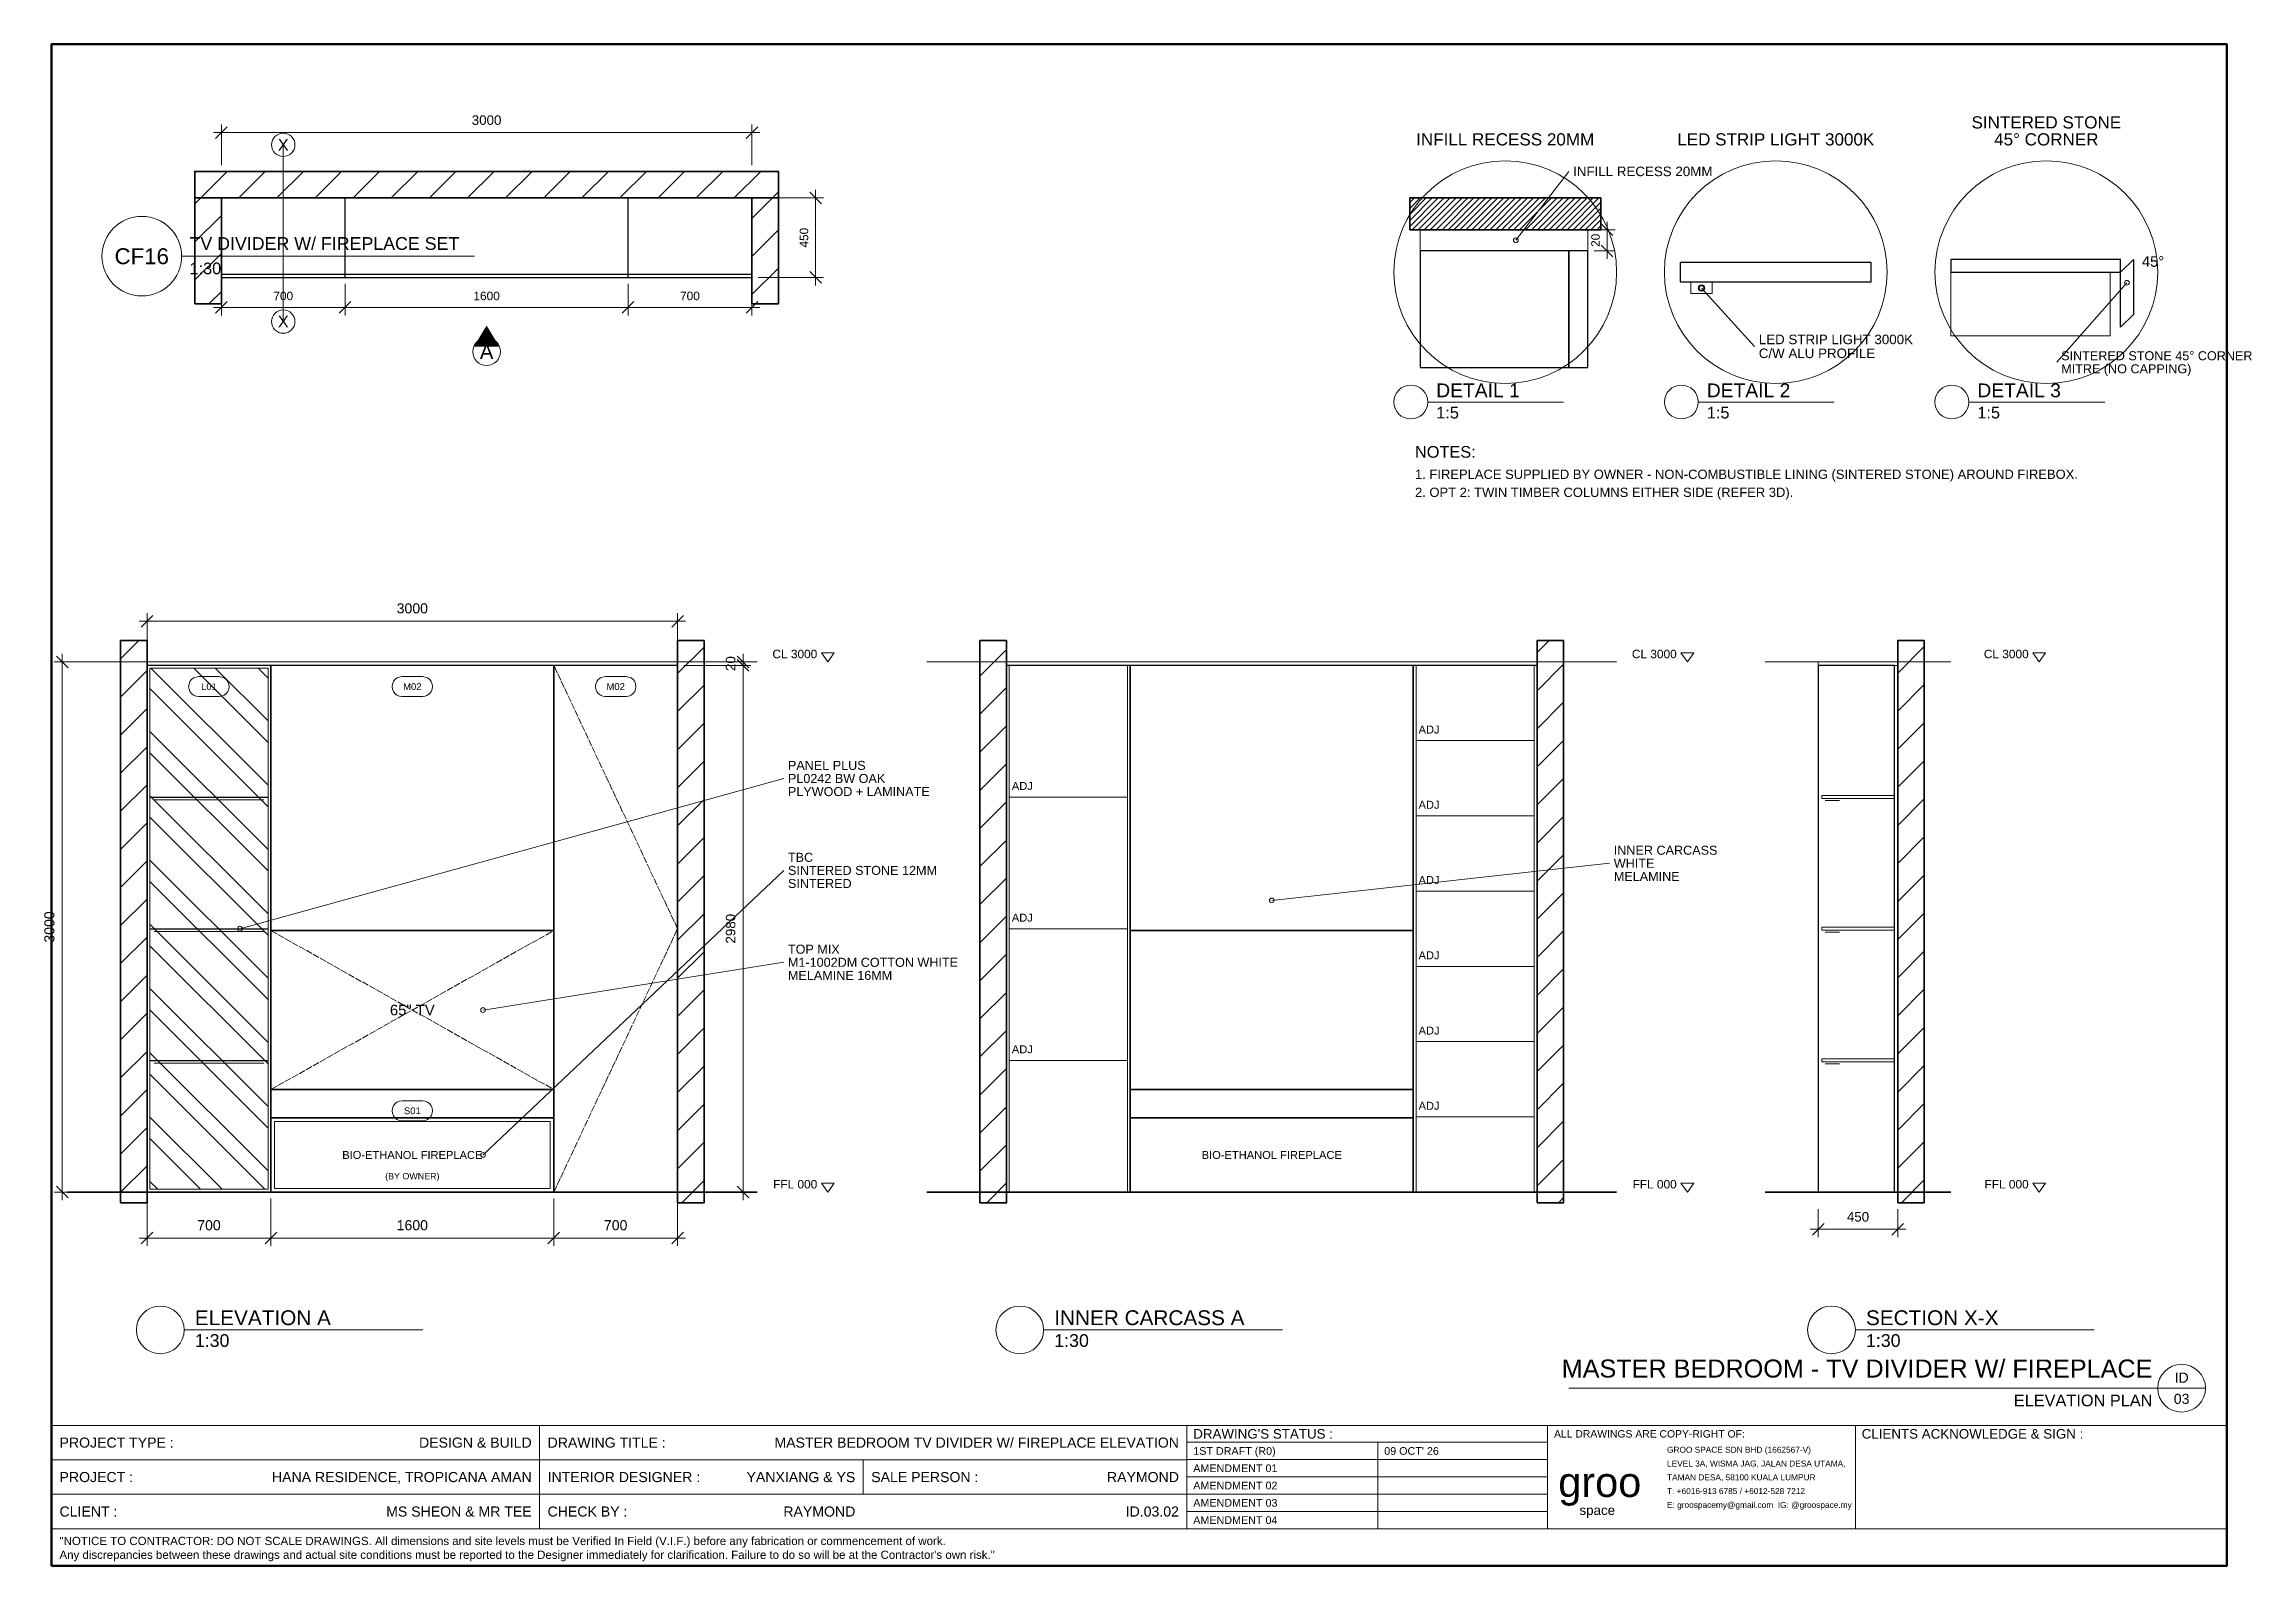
# Model space of a CAD drawing. Header units: millimetres. Extents: x 4 to 420, y 5 to 292.
import ezdxf
from ezdxf.enums import TextEntityAlignment as Align

# ---------------------------------------------------------------- set-up
doc = ezdxf.new("R2010")
doc.units = ezdxf.units.MM
doc.linetypes.add('DASHED', pattern=[1.524, 1.27, -0.254])
for name, color, linetype, lineweight in [('0-SHEET', 7, 'CONTINUOUS', 50), ('0-TITLE', 7, 'CONTINUOUS', 18), ('0-TITLE-TXT', 7, 'CONTINUOUS', 13), ('A-WALL', 250, 'CONTINUOUS', 35), ('I-CEIL', 7, 'CONTINUOUS', 18), ('I-DIM', 5, 'CONTINUOUS', 13), ('I-JOIN', 6, 'CONTINUOUS', 25), ('I-JOIN-ELEV', 7, 'CONTINUOUS', 25), ('I-JOIN-HATCH', 8, 'CONTINUOUS', 9), ('I-JOIN-HIDDEN', 6, 'DASHED', 13), ('I-JOIN-THIN', 7, 'CONTINUOUS', 13), ('I-LITE', 1, 'CONTINUOUS', 18), ('I-NOTE', 1, 'CONTINUOUS', 13), ('I-SYMB', 6, 'CONTINUOUS', 18), ('I-TAG', 5, 'CONTINUOUS', 13), ('I-TEXT', 7, 'CONTINUOUS', 13)]:
    doc.layers.add(name, color=color, linetype=linetype, lineweight=lineweight)
doc.styles.get("Standard").update_dxf_attribs({"font": 'arial.ttf'})

msp = doc.modelspace()

# ---------------------------------------------------------------- hatches: boundary and pattern name
at = {"layer": 'I-JOIN-HATCH'}
h = msp.add_hatch(dxfattribs=at)
h.set_pattern_fill('ANSI31', scale=1.6)
h.paths.add_polyline_path([(32, 263), (142, 263), (142, 268), (32, 268)])
h = msp.add_hatch(dxfattribs=at)
h.set_pattern_fill('ANSI31', scale=1.6)
h.paths.add_polyline_path([(32, 243), (37, 243), (37, 263), (32, 263)])
h = msp.add_hatch(dxfattribs=at)
h.set_pattern_fill('ANSI31', scale=1.6)
h.paths.add_polyline_path([(137, 243), (142, 243), (142, 263), (137, 263)])
h = msp.add_hatch(dxfattribs=at)
h.set_pattern_fill('ANSI31', scale=0.25)
h.paths.add_polyline_path([(261, 257), (297, 257), (297, 263), (261, 263)])
h = msp.add_hatch(dxfattribs=at)
h.set_pattern_fill('ANSI31', scale=1.6)
h.paths.add_polyline_path([(18, 73.5), (23, 73.5), (23, 179.5), (18, 179.5)])
h = msp.add_hatch(dxfattribs=at)
h.set_pattern_fill('ANSI31', scale=1.6)
h.paths.add_polyline_path([(123, 73.5), (128, 73.5), (128, 179.5), (123, 179.5)])
h = msp.add_hatch(dxfattribs=at)
h.set_pattern_fill('ANSI31', scale=1.6)
h.paths.add_polyline_path([(180, 73.5), (185, 73.5), (185, 179.5), (180, 179.5)])
h = msp.add_hatch(dxfattribs=at)
h.set_pattern_fill('ANSI31', scale=1.6)
h.paths.add_polyline_path([(285, 73.5), (290, 73.5), (290, 179.5), (285, 179.5)])
h = msp.add_hatch(dxfattribs=at)
h.set_pattern_fill('ANSI31', scale=1.6)
h.paths.add_polyline_path([(353, 73.5), (358, 73.5), (358, 179.5), (353, 179.5)])
h = msp.add_hatch(dxfattribs=at)
h.set_pattern_fill('ANSI32', scale=0.9, angle=90)
h.paths.add_polyline_path([(23.53, 76.03), (45.8, 76.03), (45.8, 174.3), (23.53, 174.3)])
at = {"layer": 'I-SYMB'}
h = msp.add_hatch(color=6, dxfattribs=at)
h.dxf.hatch_style = 1
h.paths.add_polyline_path([(87, 238.94), (84.58, 234.94), (89.42, 234.94)])

# ---------------------------------------------------------------- linework, layer by layer
at = {"layer": '0-SHEET'}
msp.add_lwpolyline([(5, 5), (415, 5), (415, 292), (5, 292)], close=True, dxfattribs=at)
at = {"layer": '0-TITLE'}
for p, q in [((5, 31.5), (415, 31.5)), ((97, 12), (97, 31.5)), ((219, 12), (219, 31.5)), ((287, 12), (287, 31.5)), ((345, 12), (345, 31.5)), ((5, 25), (219, 25)), ((158, 18.5), (158, 25)), ((219, 28.3), (287, 28.3)), ((219, 25.04), (287, 25.04)), ((255, 12), (255, 28.3)), ((219, 21.78), (287, 21.78)), ((5, 18.5), (219, 18.5)), ((219, 18.52), (287, 18.52)), ((219, 15.26), (287, 15.26)), ((5, 12), (415, 12))]:
    msp.add_line(p, q, dxfattribs=at)
at = {"layer": 'A-WALL'}
for p, q in [((8, 75.5), (138, 75.5)), ((170, 75.5), (300, 75.5)), ((328, 75.5), (363, 75.5))]:
    msp.add_line(p, q, dxfattribs=at)
for points in [[(32, 263), (142, 263), (142, 268), (32, 268)], [(32, 243), (37, 243), (37, 263), (32, 263)], [(137, 243), (142, 243), (142, 263), (137, 263)], [(261, 257), (297, 257), (297, 263), (261, 263)], [(18, 73.5), (23, 73.5), (23, 179.5), (18, 179.5)], [(123, 73.5), (128, 73.5), (128, 179.5), (123, 179.5)], [(180, 73.5), (185, 73.5), (185, 179.5), (180, 179.5)], [(285, 73.5), (290, 73.5), (290, 179.5), (285, 179.5)], [(353, 73.5), (358, 73.5), (358, 179.5), (353, 179.5)]]:
    msp.add_lwpolyline(points, close=True, dxfattribs=at)
at = {"layer": 'I-CEIL'}
for p, q in [((8, 175.5), (138, 175.5)), ((170, 175.5), (300, 175.5)), ((328, 175.5), (363, 175.5))]:
    msp.add_line(p, q, dxfattribs=at)
at = {"layer": 'I-DIM'}
for p, q in [((35.5, 275.33), (138.5, 275.33)), ((35.9, 274.23), (38.1, 276.43)), ((37, 269.2), (37, 276.83)), ((135.9, 274.23), (138.1, 276.43)), ((137, 269.2), (137, 276.83)), ((138.2, 263), (150.5, 263)), ((150.1, 261.9), (147.9, 264.1)), ((149, 246.5), (149, 264.5)), ((299.3, 255.9), (297.1, 258.1)), ((298.2, 251.5), (298.2, 258.5)), ((295.8, 257), (299.7, 257)), ((299.3, 251.9), (297.1, 254.1)), ((295.8, 253), (299.7, 253)), ((37, 246.8), (37, 240.83)), ((60.33, 246.8), (60.33, 240.83)), ((60.33, 246.8), (60.33, 240.83)), ((113.67, 246.8), (113.67, 240.83)), ((113.67, 246.8), (113.67, 240.83)), ((137, 246.8), (137, 240.83)), ((138.2, 248), (150.5, 248)), ((150.1, 246.9), (147.9, 249.1)), ((35.5, 242.33), (61.83, 242.33)), ((35.9, 241.23), (38.1, 243.43)), ((58.83, 242.33), (115.17, 242.33)), ((59.23, 241.23), (61.43, 243.43)), ((59.23, 241.23), (61.43, 243.43)), ((112.17, 242.33), (138.5, 242.33)), ((112.57, 241.23), (114.77, 243.43)), ((112.57, 241.23), (114.77, 243.43)), ((135.9, 241.23), (138.1, 243.43)), ((21.5, 183.17), (124.5, 183.17)), ((21.9, 182.07), (24.1, 184.27)), ((23, 176.7), (23, 184.67)), ((121.9, 182.07), (124.1, 184.27)), ((123, 176.7), (123, 184.67)), ((21.8, 175.5), (5.5, 175.5)), ((8.1, 174.4), (5.9, 176.6)), ((7, 74), (7, 177)), ((124.2, 175.5), (136.83, 175.5)), ((124.2, 174.83), (136.83, 174.83)), ((124.2, 174.83), (136.83, 174.83)), ((136.43, 174.4), (134.23, 176.6)), ((136.43, 173.73), (134.23, 175.93)), ((136.43, 173.73), (134.23, 175.93)), ((135.33, 173.33), (135.33, 177)), ((135.33, 74), (135.33, 176.33)), ((21.8, 75.5), (5.5, 75.5)), ((8.1, 74.4), (5.9, 76.6)), ((124.2, 75.5), (136.83, 75.5)), ((136.43, 74.4), (134.23, 76.6)), ((23, 74.3), (23, 65.33)), ((46.33, 74.3), (46.33, 65.33)), ((46.33, 74.3), (46.33, 65.33)), ((99.67, 74.3), (99.67, 65.33)), ((99.67, 74.3), (99.67, 65.33)), ((123, 74.3), (123, 65.33)), ((338, 72.3), (338, 67)), ((353, 72.3), (353, 67)), ((21.5, 66.83), (47.83, 66.83)), ((21.9, 65.73), (24.1, 67.93)), ((44.83, 66.83), (101.17, 66.83)), ((45.23, 65.73), (47.43, 67.93)), ((45.23, 65.73), (47.43, 67.93)), ((98.17, 66.83), (124.5, 66.83)), ((98.57, 65.73), (100.77, 67.93)), ((98.57, 65.73), (100.77, 67.93)), ((121.9, 65.73), (124.1, 67.93)), ((336.5, 68.5), (354.5, 68.5)), ((336.9, 67.4), (339.1, 69.6)), ((351.9, 67.4), (354.1, 69.6))]:
    msp.add_line(p, q, dxfattribs=at)
at = {"layer": 'I-JOIN'}
for p, q in [((37, 248), (37, 263)), ((60.33, 248), (60.33, 263)), ((113.67, 248), (113.67, 263)), ((37, 248.6), (137, 248.6))]:
    msp.add_line(p, q, dxfattribs=at)
msp.add_lwpolyline([(37, 248), (137, 248), (137, 263), (37, 263)], close=True, dxfattribs=at)
at = {"layer": 'I-JOIN-ELEV'}
for p, q in [((23.53, 150), (45.8, 150)), ((23.53, 125.17), (45.8, 125.17)), ((23.53, 100.33), (45.8, 100.33))]:
    msp.add_line(p, q, dxfattribs=at)
for points in [[(263, 231), (291, 231), (291, 253), (263, 253)], [(291, 231), (294.6, 231), (294.6, 253), (291, 253)], [(312, 247.2), (348, 247.2), (348, 250.8), (312, 250.8)], [(363, 249), (395, 249), (395, 251.4), (363, 251.4)], [(23, 75.5), (46.33, 75.5), (46.33, 174.83), (23, 174.83)], [(23, 75.5), (123, 75.5), (123, 174.83), (23, 174.83)], [(46.33, 124.83), (99.67, 124.83), (99.67, 174.83), (46.33, 174.83)], [(99.67, 75.5), (123, 75.5), (123, 174.83), (99.67, 174.83)], [(185, 75.5), (208.33, 75.5), (208.33, 174.83), (185, 174.83)], [(185, 75.5), (285, 75.5), (285, 174.83), (185, 174.83)], [(208.33, 124.83), (261.67, 124.83), (261.67, 174.83), (208.33, 174.83)], [(261.67, 75.5), (285, 75.5), (285, 174.83), (261.67, 174.83)], [(338, 75.5), (352.4, 75.5), (352.4, 174.83), (338, 174.83)], [(46.33, 94.83), (99.67, 94.83), (99.67, 124.83), (46.33, 124.83)], [(208.33, 94.83), (261.67, 94.83), (261.67, 124.83), (208.33, 124.83)], [(46.33, 89.5), (99.67, 89.5), (99.67, 94.83), (46.33, 94.83)], [(208.33, 89.5), (261.67, 89.5), (261.67, 94.83), (208.33, 94.83)], [(46.33, 75.5), (99.67, 75.5), (99.67, 89.5), (46.33, 89.5)], [(208.33, 75.5), (261.67, 75.5), (261.67, 89.5), (208.33, 89.5)]]:
    msp.add_lwpolyline(points, close=True, dxfattribs=at)
msp.add_lwpolyline([(395, 249), (397.4, 251.4), (397.4, 241), (395, 238.6), (395, 249)], dxfattribs=at)
at = {"layer": 'I-JOIN-HIDDEN'}
for p, q in [((46.33, 94.83), (99.67, 124.83)), ((46.33, 124.83), (99.67, 94.83))]:
    msp.add_line(p, q, dxfattribs=at)
msp.add_lwpolyline([(99.67, 75.5), (123, 125.17), (99.67, 174.83)], dxfattribs=at)
at = {"layer": 'I-JOIN-THIN'}
for p, q in [((185.53, 75.5), (185.53, 174.83)), ((207.8, 75.5), (207.8, 174.83)), ((262.2, 75.5), (262.2, 174.83)), ((284.47, 75.5), (284.47, 174.83)), ((262.2, 160.64), (284.47, 160.64)), ((185.53, 150), (207.8, 150)), ((262.2, 146.45), (284.47, 146.45)), ((262.2, 132.26), (284.47, 132.26)), ((185.53, 125.17), (207.8, 125.17)), ((262.2, 118.07), (284.47, 118.07)), ((185.53, 100.33), (207.8, 100.33)), ((262.2, 103.88), (284.47, 103.88)), ((262.2, 89.69), (284.47, 89.69))]:
    msp.add_line(p, q, dxfattribs=at)
for points in [[(263, 253), (294.6, 253), (294.6, 257), (263, 257)], [(363, 237), (393, 237), (393, 249), (363, 249)], [(23, 174.83), (123, 174.83), (123, 175.5), (23, 175.5)], [(185, 174.83), (285, 174.83), (285, 175.5), (185, 175.5)], [(338, 174.83), (353, 174.83), (353, 175.5), (338, 175.5)], [(352.4, 75.5), (353, 75.5), (353, 174.83), (352.4, 174.83)], [(23.53, 76.03), (45.8, 76.03), (45.8, 174.3), (23.53, 174.3)], [(338.67, 149.7), (352.4, 149.7), (352.4, 150.3), (338.67, 150.3)], [(338.67, 124.87), (352.4, 124.87), (352.4, 125.47), (338.67, 125.47)], [(338.67, 100.03), (352.4, 100.03), (352.4, 100.63), (338.67, 100.63)], [(47, 76.17), (99, 76.17), (99, 88.83), (47, 88.83)]]:
    msp.add_lwpolyline(points, close=True, dxfattribs=at)
at = {"layer": 'I-LITE', "color": 1}
for p, q in [((24.33, 149.5), (45, 149.5)), ((339.33, 149.33), (342, 149.33)), ((24.33, 124.67), (45, 124.67)), ((339.33, 124.5), (342, 124.5)), ((24.33, 99.83), (45, 99.83)), ((339.33, 99.67), (342, 99.67))]:
    msp.add_line(p, q, dxfattribs=at)
msp.add_lwpolyline([(314, 245), (318, 245), (318, 247.2), (314, 247.2)], close=True, dxfattribs=at)
msp.add_circle((316, 246), 0.6, dxfattribs=at)
at = {"layer": 'I-NOTE', "color": 1}
for p, q in [((281, 255), (291, 268)), ((316, 246), (326, 235)), ((396.2, 247), (383, 232)), ((264.4, 224.5), (290, 224.5)), ((315.4, 224.5), (341, 224.5)), ((366.4, 224.5), (392, 224.5))]:
    msp.add_line(p, q, dxfattribs=at)
at = {"layer": 'I-NOTE', "color": 7}
for p, q in [((40.5, 125.17), (143, 153.5)), ((235, 130.5), (298.67, 137.5)), ((86.33, 82.5), (143, 136.17)), ((86.33, 109.83), (143, 118.83))]:
    msp.add_line(p, q, dxfattribs=at)
at = {"layer": 'I-NOTE', "color": 1}
for points in [[(151.33, 175.5), (150.13, 177.18), (152.53, 177.18)], [(313.33, 175.5), (312.13, 177.18), (314.53, 177.18)], [(379.67, 175.5), (378.47, 177.18), (380.87, 177.18)], [(151.33, 75.5), (150.13, 77.18), (152.53, 77.18)], [(313.33, 75.5), (312.13, 77.18), (314.53, 77.18)], [(379.67, 75.5), (378.47, 77.18), (380.87, 77.18)]]:
    msp.add_lwpolyline(points, close=True, dxfattribs=at)
for centre, radius in [((279, 249), 21), ((330, 249), 21), ((381, 249), 21), ((281, 255), 0.45), ((316, 246), 0.45), ((396.2, 247), 0.45), ((261.2, 224.5), 3.2), ((312.2, 224.5), 3.2), ((363.2, 224.5), 3.2)]:
    msp.add_circle(centre, radius, dxfattribs=at)
at = {"layer": 'I-NOTE', "color": 7}
for centre in [(235, 130.5), (40.5, 125.17), (86.33, 109.83), (86.33, 82.5)]:
    msp.add_circle(centre, 0.45, dxfattribs=at)
at = {"layer": 'I-SYMB', "color": 6}
msp.add_line((48.67, 239.67), (48.67, 273), dxfattribs=at)
for centre, radius in [((48.67, 273), 2.2), ((48.67, 239.67), 2.2), ((87, 234), 2.6)]:
    msp.add_circle(centre, radius, dxfattribs=at)
at = {"layer": 'I-TAG'}
for points in [[(32.72, 172.71), (32.23, 172.64), (31.78, 172.46), (31.39, 172.16), (31.09, 171.77), (30.91, 171.32), (30.84, 170.83), (30.91, 170.35), (31.09, 169.9), (31.39, 169.51), (31.78, 169.21), (32.23, 169.02), (32.72, 168.96), (36.62, 168.96), (37.1, 169.02), (37.55, 169.21), (37.94, 169.51), (38.24, 169.9), (38.43, 170.35), (38.49, 170.83), (38.43, 171.32), (38.24, 171.77), (37.94, 172.16), (37.55, 172.46), (37.1, 172.64), (36.62, 172.71)], [(71.05, 172.71), (70.56, 172.64), (70.11, 172.46), (69.72, 172.16), (69.43, 171.77), (69.24, 171.32), (69.17, 170.83), (69.24, 170.35), (69.43, 169.9), (69.72, 169.51), (70.11, 169.21), (70.56, 169.02), (71.05, 168.96), (74.95, 168.96), (75.44, 169.02), (75.89, 169.21), (76.28, 169.51), (76.57, 169.9), (76.76, 170.35), (76.83, 170.83), (76.76, 171.32), (76.57, 171.77), (76.28, 172.16), (75.89, 172.46), (75.44, 172.64), (74.95, 172.71)], [(109.38, 172.71), (108.9, 172.64), (108.45, 172.46), (108.06, 172.16), (107.76, 171.77), (107.57, 171.32), (107.51, 170.83), (107.57, 170.35), (107.76, 169.9), (108.06, 169.51), (108.45, 169.21), (108.9, 169.02), (109.38, 168.96), (113.28, 168.96), (113.77, 169.02), (114.22, 169.21), (114.61, 169.51), (114.91, 169.9), (115.09, 170.35), (115.16, 170.83), (115.09, 171.32), (114.91, 171.77), (114.61, 172.16), (114.22, 172.46), (113.77, 172.64), (113.28, 172.71)], [(71.05, 92.71), (70.56, 92.64), (70.11, 92.46), (69.72, 92.16), (69.43, 91.77), (69.24, 91.32), (69.17, 90.83), (69.24, 90.35), (69.43, 89.9), (69.72, 89.51), (70.11, 89.21), (70.56, 89.02), (71.05, 88.96), (74.95, 88.96), (75.44, 89.02), (75.89, 89.21), (76.28, 89.51), (76.57, 89.9), (76.76, 90.35), (76.83, 90.83), (76.76, 91.32), (76.57, 91.77), (76.28, 92.16), (75.89, 92.46), (75.44, 92.64), (74.95, 92.71)]]:
    msp.add_lwpolyline(points, close=True, dxfattribs=at)
at = {"layer": 'I-TEXT'}
for p, q in [((29.5, 252), (84.7, 252)), ((30, 49.5), (75, 49.5)), ((192, 49.5), (237, 49.5)), ((345, 49.5), (390, 49.5)), ((291, 38.5), (402, 38.5)), ((402, 38.5), (411, 38.5))]:
    msp.add_line(p, q, dxfattribs=at)
for centre, radius in [((22, 252), 7.5), ((25.5, 49.5), 4.5), ((187.5, 49.5), 4.5), ((340.5, 49.5), 4.5), ((406.5, 38.5), 4.5)]:
    msp.add_circle(centre, radius, dxfattribs=at)

# ---------------------------------------------------------------- texts
at = {"layer": '0-TITLE-TXT'}
for s, height, p in [('PROJECT TYPE :', 1.9, (6.5, 28.25)), ('DRAWING TITLE :', 1.9, (98.5, 28.25)), ("DRAWING'S STATUS :", 1.8, (220.2, 29.9)), ('ALL DRAWINGS ARE COPY-RIGHT OF:', 1.4, (288.2, 29.9)), ('CLIENTS ACKNOWLEDGE & SIGN :', 1.8, (346.2, 29.9)), ('1ST DRAFT (R0)', 1.45, (220.2, 26.67)), ("09 OCT' 26", 1.45, (256.2, 26.67)), ('GROO SPACE SDN BHD (1662567-V)', 1.12, (309.5, 26.9)), ('PROJECT :', 1.9, (6.5, 21.75)), ('INTERIOR DESIGNER :', 1.9, (98.5, 21.75)), ('SALE PERSON :', 1.9, (159.5, 21.75)), ('AMENDMENT 01', 1.45, (220.2, 23.41)), ('AMENDMENT 02', 1.45, (220.2, 20.15)), ('TAMAN DESA, 58100 KUALA LUMPUR', 1.12, (309.5, 21.7)), ('LEVEL 3A, WISMA JAG, JALAN DESA UTAMA,', 1.12, (309.5, 24.3)), ('AMENDMENT 03', 1.45, (220.2, 16.89)), ('T: +6016-913 6785 / +6012-528 7212', 1.12, (309.5, 19.1)), ('E: groospacemy@gmail.com  IG: @groospace.my', 1.12, (309.5, 16.5)), ('CLIENT :', 1.9, (6.5, 15.25)), ('CHECK BY :', 1.9, (98.5, 15.25)), ('AMENDMENT 04', 1.45, (220.2, 13.63)), ('"NOTICE TO CONTRACTOR: DO NOT SCALE DRAWINGS. All dimensions and site levels must be Verified In Field (V.I.F.) before any fabrication or commencement of work.', 1.55, (6.5, 9.7)), ('Any discrepancies between these drawings and actual site conditions must be reported to the Designer immediately for clarification. Failure to do so will be at the Contractor\'s own risk."', 1.55, (6.5, 7.1))]:
    msp.add_text(s, height=height, dxfattribs=at).set_placement(p, align=Align.MIDDLE_LEFT)
for s, p in [('DESIGN & BUILD', (95.5, 28.25)), ('MASTER BEDROOM TV DIVIDER W/ FIREPLACE ELEVATION', (217.5, 28.25)), ('HANA RESIDENCE, TROPICANA AMAN', (95.5, 21.75)), ('YANXIANG & YS', (156.5, 21.75)), ('RAYMOND', (217.5, 21.75)), ('MS SHEON & MR TEE', (95.5, 15.25)), ('RAYMOND', (156.5, 15.25)), ('ID.03.02', (217.5, 15.25))]:
    msp.add_text(s, height=1.9, dxfattribs=at).set_placement(p, align=Align.MIDDLE_RIGHT)
for s, height, p in [('groo', 5.6, (289, 18)), ('space', 1.8, (293, 14.6))]:
    msp.add_text(s, height=height, dxfattribs=at).set_placement(p)
at = {"layer": 'I-DIM'}
for s, height, p in [('3000', 1.8, (87, 276.23)), ('700', 1.6, (48.67, 243.23)), ('1600', 1.6, (87, 243.23)), ('700', 1.6, (125.33, 243.23)), ('3000', 1.9, (73, 184.07)), ('450', 1.8, (345.5, 69.4)), ('700', 1.9, (34.67, 67.73)), ('1600', 1.9, (73, 67.73)), ('700', 1.9, (111.33, 67.73))]:
    msp.add_text(s, height=height, dxfattribs=at).set_placement(p, align=Align.BOTTOM_CENTER)
for s, height, p in [('450', 1.6, (148.1, 255.5)), ('20', 1.6, (297.3, 255)), ('20', 1.8, (134.43, 175.17)), ('3000', 1.9, (6.1, 125.5)), ('2980', 1.8, (134.43, 125.17))]:
    msp.add_text(s, height=height, rotation=90, dxfattribs=at).set_placement(p, align=Align.BOTTOM_CENTER)
at = {"layer": 'I-NOTE', "color": 1}
for s, p in [('INFILL RECESS 20MM', (279, 272.2)), ('LED STRIP LIGHT 3000K', (330, 272.2)), ('SINTERED STONE', (381, 275.4)), ('45° CORNER', (381, 272.2))]:
    msp.add_text(s, height=2.3, dxfattribs=at).set_placement(p, align=Align.BOTTOM_CENTER)
for s, height, p in [('INFILL RECESS 20MM', 1.8, (291.8, 268)), ('LED STRIP LIGHT 3000K', 1.8, (326.8, 236.31)), ('C/W ALU PROFILE', 1.8, (326.8, 233.69)), ('SINTERED STONE 45° CORNER', 1.7, (383.8, 233.23)), ('MITRE (NO CAPPING)', 1.7, (383.8, 230.77)), ('PLYWOOD + LAMINATE', 1.7, (143.8, 151.03)), ('SINTERED', 1.7, (143.8, 133.7)), ('MELAMINE', 1.7, (299.47, 135.03)), ('MELAMINE 16MM', 1.7, (143.8, 116.37))]:
    msp.add_text(s, height=height, dxfattribs=at).set_placement(p, align=Align.MIDDLE_LEFT)
for s, height, p in [('45°', 2, (399, 250)), ('DETAIL 1', 2.6, (266, 225.4)), ('DETAIL 2', 2.6, (317, 225.4)), ('DETAIL 3', 2.6, (368, 225.4)), ('1:5', 2.2, (266, 221.4)), ('1:5', 2.2, (317, 221.4)), ('1:5', 2.2, (368, 221.4)), ('NOTES:', 2.2, (262, 214)), ('2. OPT 2: TWIN TIMBER COLUMNS EITHER SIDE (REFER 3D).', 1.75, (262, 206.6)), ('1. FIREPLACE SUPPLIED BY OWNER - NON-COMBUSTIBLE LINING (SINTERED STONE) AROUND FIREBOX.', 1.75, (262, 210))]:
    msp.add_text(s, height=height, dxfattribs=at).set_placement(p)
at = {"layer": 'I-NOTE', "color": 7}
for s, p in [('PANEL PLUS', (143.8, 155.97)), ('PL0242 BW OAK', (143.8, 153.5)), ('TBC', (143.8, 138.63)), ('WHITE', (299.47, 137.5)), ('INNER CARCASS', (299.47, 139.97)), ('SINTERED STONE 12MM', (143.8, 136.17)), ('TOP MIX', (143.8, 121.3)), ('M1-1002DM COTTON WHITE', (143.8, 118.83))]:
    msp.add_text(s, height=1.7, dxfattribs=at).set_placement(p, align=Align.MIDDLE_LEFT)
at = {"layer": 'I-SYMB', "color": 6}
for s, height, p in [('X', 2.2, (48.67, 273)), ('X', 2.2, (48.67, 239.67)), ('A', 2.73, (87, 234))]:
    msp.add_text(s, height=height, dxfattribs=at).set_placement(p, align=Align.MIDDLE_CENTER)
at = {"layer": 'I-TAG'}
for s, p in [('L01', (34.67, 170.83)), ('M02', (73, 170.83)), ('M02', (111.33, 170.83)), ('S01', (73, 90.83))]:
    msp.add_text(s, height=1.275, dxfattribs=at).set_placement(p, align=Align.MIDDLE_CENTER)
at = {"layer": 'I-TEXT'}
for s, height, p in [('TV DIVIDER W/ FIREPLACE SET', 2.4, (31, 253.2)), ('1:30', 2.2, (31, 248.6)), ('ADJ', 1.5, (262.67, 161.98)), ('ADJ', 1.5, (186, 151.33)), ('ADJ', 1.5, (262.67, 147.79)), ('ADJ', 1.5, (262.67, 133.6)), ('ADJ', 1.5, (186, 126.5)), ('ADJ', 1.5, (262.67, 119.4)), ('ADJ', 1.5, (262.67, 105.21)), ('ADJ', 1.5, (186, 101.67)), ('ADJ', 1.5, (262.67, 91.02)), ('ELEVATION A', 2.8, (32, 50.4)), ('INNER CARCASS A', 2.8, (194, 50.4)), ('SECTION X-X', 2.8, (347, 50.4)), ('1:30', 2.4, (32, 46.3)), ('1:30', 2.4, (194, 46.3)), ('1:30', 2.4, (347, 46.3))]:
    msp.add_text(s, height=height, dxfattribs=at).set_placement(p)
for s, height, p in [('CF16', 3, (22, 252)), ('65" TV', 2, (73, 109.83)), ('BIO-ETHANOL FIREPLACE', 1.5, (73, 82.5)), ('BIO-ETHANOL FIREPLACE', 1.5, (235, 82.5)), ('(BY OWNER)', 1.2, (73, 78.5)), ('03', 1.9, (406.5, 36.5)), ('ID', 1.9, (406.5, 40.5))]:
    msp.add_text(s, height=height, dxfattribs=at).set_placement(p, align=Align.MIDDLE_CENTER)
for s, height, p in [('CL 3000', 1.6, (149.33, 175.7)), ('CL 3000', 1.6, (311.33, 175.7)), ('CL 3000', 1.6, (377.67, 175.7)), ('FFL 000', 1.6, (149.33, 75.7)), ('FFL 000', 1.6, (311.33, 75.7)), ('FFL 000', 1.6, (377.67, 75.7)), ('MASTER BEDROOM - TV DIVIDER W/ FIREPLACE', 3.4, (401, 39.5))]:
    msp.add_text(s, height=height, dxfattribs=at).set_placement(p, align=Align.BOTTOM_RIGHT)
msp.add_text('ELEVATION PLAN', height=2.2, dxfattribs=at).set_placement((401, 37.3), align=Align.TOP_RIGHT)

doc.saveas('drawing.dxf')
